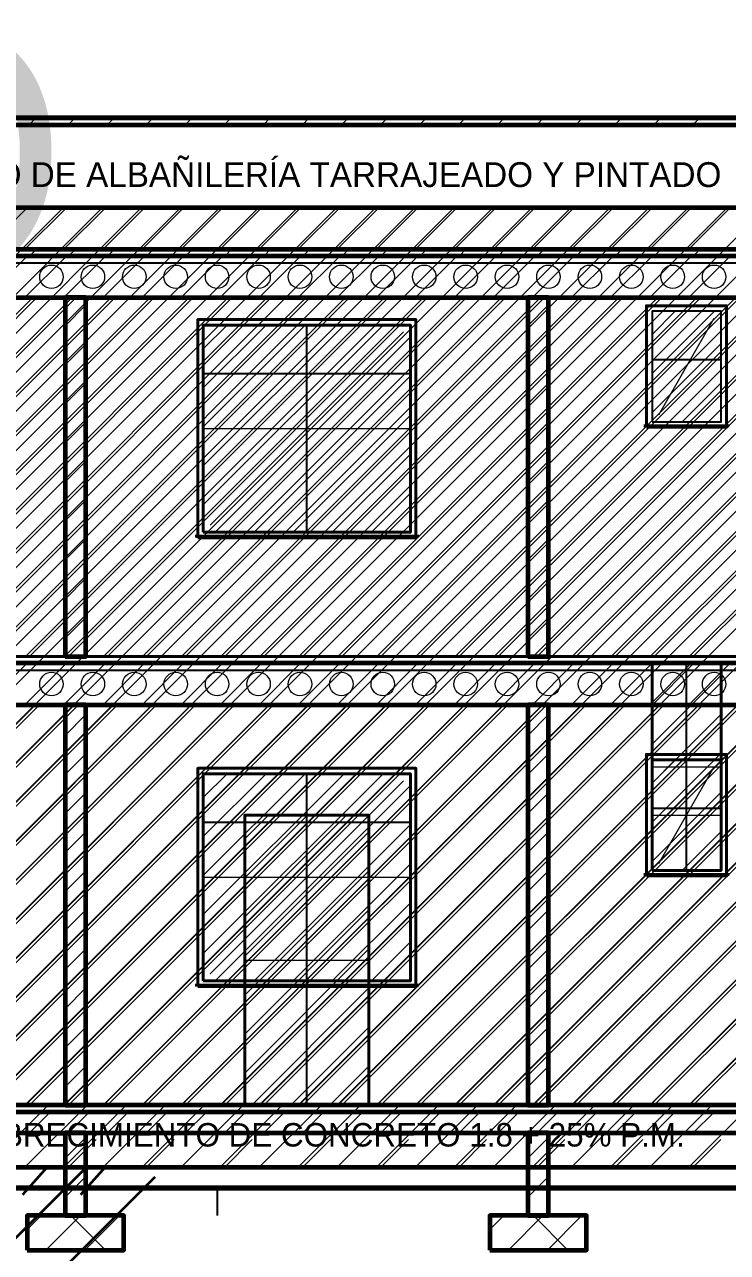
# Model space of a CAD drawing. Header units: metres. Extents: x -8 to 108, y -29 to 108.
# Drawn here: x 9.86 to 14.95, y -1.07 to 7.83 of the extents above; entities that cross this region are included whole.
import ezdxf
from ezdxf.enums import TextEntityAlignment as Align

# ---------------------------------------------------------------- set-up
doc = ezdxf.new("R2010")
doc.units = ezdxf.units.M
for name, color, linetype, lineweight in [('carpinteria', 7, 'CONTINUOUS', 25), ('fondo', 7, 'CONTINUOUS', 5), ('hatch', 7, 'CONTINUOUS', 9), ('hatch-2', 7, 'CONTINUOUS', 9), ('hormigon', 7, 'CONTINUOUS', 30), ('marco', 7, 'CONTINUOUS', 70), ('marco-fino', 7, 'CONTINUOUS', 25), ('marco-medio', 7, 'CONTINUOUS', 40), ('muro-corte', 7, 'CONTINUOUS', 60), ('muro-visto', 7, 'CONTINUOUS', 35), ('sombra', 7, 'CONTINUOUS', 5), ('tabique-fill', 7, 'CONTINUOUS', 30), ('terreno', 7, 'CONTINUOUS', 35), ('texto', 7, 'CONTINUOUS', 5), ('texto-suave', 7, 'CONTINUOUS', 5), ('vidrio', 7, 'CONTINUOUS', 18)]:
    doc.layers.add(name, color=color, linetype=linetype, lineweight=lineweight)

msp = doc.modelspace()

# ---------------------------------------------------------------- linework, layer by layer
at = {"layer": 'carpinteria'}
for p, q in [((11.17, 5.65), (12.63, 5.65)), ((11.9, 4.15), (11.9, 5.65)), ((11.9, 4.15), (11.9, 5.65)), ((11.9, 4.15), (11.9, 5.65)), ((14.4, 5.4), (14.9, 5.4)), ((14.4, 5.4), (14.9, 5.4)), ((11.15, 5.3), (12.65, 5.3)), ((11.15, 5.3), (12.65, 5.3)), ((11.17, 4.15), (12.63, 4.15)), ((14.42, 3.2), (14.88, 3.2)), ((14.65, 1.7), (14.65, 3.2)), ((14.42, 2.5), (14.88, 2.5)), ((14.65, 1.7), (14.65, 2.5)), ((11.17, 2.4), (12.63, 2.4)), ((11.9, 0.9), (11.9, 2.4)), ((11.9, 0.9), (11.9, 2.4)), ((11.9, 0.9), (11.9, 2.4)), ((14.4, 2.15), (14.9, 2.15)), ((14.4, 2.15), (14.9, 2.15)), ((11.15, 2.05), (12.65, 2.05)), ((11.15, 2.05), (12.65, 2.05)), ((11.47, 2.1), (12.33, 2.1)), ((11.47, 2.1), (12.33, 2.1)), ((11.9, 0), (11.9, 2.1)), ((11.9, 0), (11.9, 2.1)), ((14.42, 1.7), (14.88, 1.7)), ((14.42, 1.7), (14.88, 1.7)), ((11.17, 0.9), (12.63, 0.9)), ((11.47, 0), (12.33, 0)), ((11.47, 0), (12.33, 0))]:
    msp.add_line(p, q, dxfattribs=at)
for points in [[(14.4, 4.95), (14.9, 4.95), (14.9, 5.75), (14.4, 5.75)], [(14.4, 4.95), (14.9, 4.95), (14.9, 5.75), (14.4, 5.75)], [(11.15, 4.15), (12.65, 4.15), (12.65, 5.65), (11.15, 5.65)], [(11.15, 4.15), (12.65, 4.15), (12.65, 5.65), (11.15, 5.65)], [(14.4, 1.7), (14.9, 1.7), (14.9, 2.5), (14.4, 2.5)], [(14.4, 1.7), (14.9, 1.7), (14.9, 2.5), (14.4, 2.5)], [(11.15, 0.9), (12.65, 0.9), (12.65, 2.4), (11.15, 2.4)], [(11.15, 0.9), (12.65, 0.9), (12.65, 2.4), (11.15, 2.4)]]:
    msp.add_lwpolyline(points, close=True, dxfattribs=at)
at = {"layer": 'fondo'}
for points in [[(14.4, 4.95), (14.9, 4.95), (14.9, 5.75), (14.4, 5.75)], [(14.4, 4.95), (14.9, 4.95), (14.9, 5.75), (14.4, 5.75)], [(11.15, 4.15), (12.65, 4.15), (12.65, 5.65), (11.15, 5.65)], [(11.15, 4.15), (12.65, 4.15), (12.65, 5.65), (11.15, 5.65)], [(11.15, 4.15), (12.65, 4.15), (12.65, 5.65), (11.15, 5.65)], [(14.4, 1.7), (14.9, 1.7), (14.9, 3.2), (14.4, 3.2)], [(14.4, 1.7), (14.9, 1.7), (14.9, 2.5), (14.4, 2.5)], [(14.4, 1.7), (14.9, 1.7), (14.9, 2.5), (14.4, 2.5)], [(14.4, 1.7), (14.9, 1.7), (14.9, 2.5), (14.4, 2.5)], [(11.15, 0.9), (12.65, 0.9), (12.65, 2.4), (11.15, 2.4)], [(11.15, 0.9), (12.65, 0.9), (12.65, 2.4), (11.15, 2.4)], [(11.15, 0.9), (12.65, 0.9), (12.65, 2.4), (11.15, 2.4)], [(11.45, 0), (12.35, 0), (12.35, 2.1), (11.45, 2.1)], [(11.45, 0), (12.35, 0), (12.35, 2.1), (11.45, 2.1)]]:
    msp.add_lwpolyline(points, close=True, dxfattribs=at)
at = {"layer": 'hatch'}
for p, q in [((9.8879, 7.1), (9.9379, 7.15)), ((9.8879, 7.1), (9.9379, 7.15)), ((10.1707, 7.1), (10.2207, 7.15)), ((10.1707, 7.1), (10.2207, 7.15)), ((10.4535, 7.1), (10.5035, 7.15)), ((10.4535, 7.1), (10.5035, 7.15)), ((10.7364, 7.1), (10.7864, 7.15)), ((10.7364, 7.1), (10.7864, 7.15)), ((11.0192, 7.1), (11.0692, 7.15)), ((11.0192, 7.1), (11.0692, 7.15)), ((11.3021, 7.1), (11.3521, 7.15)), ((11.3021, 7.1), (11.3521, 7.15)), ((11.5849, 7.1), (11.6349, 7.15)), ((11.5849, 7.1), (11.6349, 7.15)), ((11.8678, 7.1), (11.9178, 7.15)), ((11.8678, 7.1), (11.9178, 7.15)), ((12.1506, 7.1), (12.2006, 7.15)), ((12.1506, 7.1), (12.2006, 7.15)), ((12.4334, 7.1), (12.4834, 7.15)), ((12.4334, 7.1), (12.4834, 7.15)), ((12.7163, 7.1), (12.7663, 7.15)), ((12.7163, 7.1), (12.7663, 7.15)), ((12.9991, 7.1), (13.0491, 7.15)), ((12.9991, 7.1), (13.0491, 7.15)), ((13.282, 7.1), (13.332, 7.15)), ((13.282, 7.1), (13.332, 7.15)), ((13.5648, 7.1), (13.6148, 7.15)), ((13.5648, 7.1), (13.6148, 7.15)), ((13.8477, 7.1), (13.8977, 7.15)), ((13.8477, 7.1), (13.8977, 7.15)), ((14.1305, 7.1), (14.1805, 7.15)), ((14.1305, 7.1), (14.1805, 7.15)), ((14.4133, 7.1), (14.4633, 7.15)), ((14.4133, 7.1), (14.4633, 7.15)), ((14.6962, 7.1), (14.7462, 7.15)), ((14.6962, 7.1), (14.7462, 7.15)), ((3.6353, 0), (10.1353, 6.5)), ((3.6353, 0), (10.1353, 6.5)), ((3.9182, 0), (10.4182, 6.5)), ((3.9182, 0), (10.4182, 6.5)), ((4.201, 0), (10.701, 6.5)), ((4.201, 0), (10.701, 6.5)), ((4.4839, 0), (10.9839, 6.5)), ((4.4839, 0), (10.9839, 6.5)), ((4.7667, 0), (11.2667, 6.5)), ((4.7667, 0), (11.2667, 6.5)), ((5.0495, 0), (11.5495, 6.5)), ((5.0495, 0), (11.5495, 6.5)), ((5.3324, 0), (11.8324, 6.5)), ((5.3324, 0), (11.8324, 6.5)), ((5.6152, 0), (12.1152, 6.5)), ((5.6152, 0), (12.1152, 6.5)), ((5.8981, 0), (12.3981, 6.5)), ((5.8981, 0), (12.3981, 6.5)), ((6.1809, 0), (12.6809, 6.5)), ((6.1809, 0), (12.6809, 6.5)), ((6.4638, 0), (12.9638, 6.5)), ((6.4638, 0), (12.9638, 6.5)), ((6.7466, 0), (13.2466, 6.5)), ((6.7466, 0), (13.2466, 6.5)), ((7.0294, 0), (13.5294, 6.5)), ((7.0294, 0), (13.5294, 6.5)), ((7.3123, 0), (13.8123, 6.5)), ((7.3123, 0), (13.8123, 6.5)), ((7.5951, 0), (14.0951, 6.5)), ((7.5951, 0), (14.0951, 6.5)), ((7.878, 0), (14.378, 6.5)), ((7.878, 0), (14.378, 6.5)), ((8.1608, 0), (14.6608, 6.5)), ((8.1608, 0), (14.6608, 6.5)), ((8.4437, 0), (14.9437, 6.5)), ((8.4437, 0), (14.9437, 6.5)), ((8.7265, 0), (15.2265, 6.5)), ((8.7265, 0), (15.2265, 6.5)), ((9.0093, 0), (15.5093, 6.5)), ((9.0093, 0), (15.5093, 6.5)), ((9.2922, 0), (15.7922, 6.5)), ((9.2922, 0), (15.7922, 6.5)), ((9.575, 0), (16.075, 6.5)), ((9.575, 6.2), (9.875, 6.5)), ((9.575, 0), (16.075, 6.5)), ((9.575, 6.2), (9.875, 6.5)), ((9.8579, 0), (16.3579, 6.5)), ((9.8579, 6.2), (10.1579, 6.5)), ((9.8579, 0), (16.3579, 6.5)), ((9.8579, 6.2), (10.1579, 6.5)), ((10.1407, 0), (16.6407, 6.5)), ((10.1407, 6.2), (10.4407, 6.5)), ((10.1407, 0), (16.6407, 6.5)), ((10.1407, 6.2), (10.4407, 6.5)), ((10.4235, 0), (16.9235, 6.5)), ((10.4235, 6.2), (10.7235, 6.5)), ((10.4235, 0), (16.9235, 6.5)), ((10.4235, 6.2), (10.7235, 6.5)), ((10.7064, 0), (17.2064, 6.5)), ((10.7064, 6.2), (11.0064, 6.5)), ((10.7064, 0), (17.2064, 6.5)), ((10.7064, 6.2), (11.0064, 6.5)), ((10.9892, 0), (17.4892, 6.5)), ((10.9892, 6.2), (11.2892, 6.5)), ((10.9892, 0), (17.4892, 6.5)), ((10.9892, 6.2), (11.2892, 6.5)), ((11.2721, 0), (17.7721, 6.5)), ((11.2721, 6.2), (11.5721, 6.5)), ((11.2721, 0), (17.7721, 6.5)), ((11.2721, 6.2), (11.5721, 6.5)), ((11.5549, 0), (18.0549, 6.5)), ((11.5549, 6.2), (11.8549, 6.5)), ((11.5549, 0), (18.0549, 6.5)), ((11.5549, 6.2), (11.8549, 6.5)), ((11.8378, 0), (18.3378, 6.5)), ((11.8378, 6.2), (12.1378, 6.5)), ((11.8378, 0), (18.3378, 6.5)), ((11.8378, 6.2), (12.1378, 6.5)), ((12.1206, 0), (18.6206, 6.5)), ((12.1206, 6.2), (12.4206, 6.5)), ((12.1206, 0), (18.6206, 6.5)), ((12.1206, 6.2), (12.4206, 6.5)), ((12.4034, 0), (18.9034, 6.5)), ((12.4034, 6.2), (12.7034, 6.5)), ((12.4034, 0), (18.9034, 6.5)), ((12.4034, 6.2), (12.7034, 6.5)), ((12.6863, 0), (19.1863, 6.5)), ((12.6863, 6.2), (12.9863, 6.5)), ((12.6863, 0), (19.1863, 6.5)), ((12.6863, 6.2), (12.9863, 6.5)), ((12.9691, 0), (19.4691, 6.5)), ((12.9691, 6.2), (13.2691, 6.5)), ((12.9691, 0), (19.4691, 6.5)), ((12.9691, 6.2), (13.2691, 6.5)), ((13.252, 0), (19.752, 6.5)), ((13.252, 6.2), (13.552, 6.5)), ((13.252, 0), (19.752, 6.5)), ((13.252, 6.2), (13.552, 6.5)), ((13.5348, 0), (20.0348, 6.5)), ((13.5348, 6.2), (13.8348, 6.5)), ((13.5348, 0), (20.0348, 6.5)), ((13.5348, 6.2), (13.8348, 6.5)), ((13.8177, 0), (20.3177, 6.5)), ((13.8177, 6.2), (14.1177, 6.5)), ((13.8177, 0), (20.3177, 6.5)), ((13.8177, 6.2), (14.1177, 6.5)), ((14.1005, 0), (20.6005, 6.5)), ((14.1005, 6.2), (14.4005, 6.5)), ((14.1005, 0), (20.6005, 6.5)), ((14.1005, 6.2), (14.4005, 6.5)), ((14.3833, 0), (20.8833, 6.5)), ((14.3833, 6.2), (14.6833, 6.5)), ((14.3833, 0), (20.8833, 6.5)), ((14.3833, 6.2), (14.6833, 6.5)), ((14.6662, 0), (21.1662, 6.5)), ((14.6662, 6.2), (14.9662, 6.5)), ((14.6662, 0), (21.1662, 6.5)), ((14.6662, 6.2), (14.9662, 6.5)), ((9.575, 5.85), (9.875, 6.15)), ((9.8579, 5.85), (10.1579, 6.15)), ((9.8907, 6.15), (9.9407, 6.2)), ((10.1407, 5.85), (10.4407, 6.15)), ((10.1735, 6.15), (10.2235, 6.2)), ((10.4235, 5.85), (10.7235, 6.15)), ((10.4564, 6.15), (10.5064, 6.2)), ((10.7064, 5.85), (11.0064, 6.15)), ((10.7392, 6.15), (10.7892, 6.2)), ((10.9892, 5.85), (11.2892, 6.15)), ((11.0221, 6.15), (11.0721, 6.2)), ((11.2721, 5.85), (11.5721, 6.15)), ((11.3049, 6.15), (11.3549, 6.2)), ((11.5549, 5.85), (11.8549, 6.15)), ((11.5878, 6.15), (11.6378, 6.2)), ((11.8378, 5.85), (12.1378, 6.15)), ((11.8706, 6.15), (11.9206, 6.2)), ((12.1206, 5.85), (12.4206, 6.15)), ((12.1534, 6.15), (12.2034, 6.2)), ((12.4034, 5.85), (12.7034, 6.15)), ((12.4363, 6.15), (12.4863, 6.2)), ((12.6863, 5.85), (12.9863, 6.15)), ((12.7191, 6.15), (12.7691, 6.2)), ((12.9691, 5.85), (13.2691, 6.15)), ((13.002, 6.15), (13.052, 6.2)), ((13.252, 5.85), (13.552, 6.15)), ((13.2848, 6.15), (13.3348, 6.2)), ((13.5348, 5.85), (13.8348, 6.15)), ((13.5677, 6.15), (13.6177, 6.2)), ((13.8177, 5.85), (14.1177, 6.15)), ((13.8505, 6.15), (13.9005, 6.2)), ((14.1005, 5.85), (14.4005, 6.15)), ((14.1333, 6.15), (14.1833, 6.2)), ((14.3833, 5.85), (14.6833, 6.15)), ((14.4162, 6.15), (14.4662, 6.2)), ((14.6662, 5.85), (14.9662, 6.15)), ((14.699, 6.15), (14.749, 6.2)), ((7.3162, 3.25), (9.9162, 5.85)), ((7.3451, 3.25), (9.9451, 5.85)), ((7.599, 3.25), (10.199, 5.85)), ((7.628, 3.25), (10.228, 5.85)), ((7.8819, 3.25), (10.4819, 5.85)), ((7.9108, 3.25), (10.5108, 5.85)), ((8.1647, 3.25), (10.7647, 5.85)), ((8.1937, 3.25), (10.7937, 5.85)), ((8.4476, 3.25), (11.0476, 5.85)), ((8.4765, 3.25), (11.0765, 5.85)), ((8.7304, 3.25), (11.3304, 5.85)), ((8.7593, 3.25), (11.3593, 5.85)), ((9.0132, 3.25), (11.6132, 5.85)), ((9.0422, 3.25), (11.6422, 5.85)), ((9.2961, 3.25), (11.8961, 5.85)), ((9.325, 3.25), (11.925, 5.85)), ((9.5789, 3.25), (12.1789, 5.85)), ((9.6079, 3.25), (12.2079, 5.85)), ((9.8618, 3.25), (12.4618, 5.85)), ((9.8907, 3.25), (12.4907, 5.85)), ((10.1446, 3.25), (12.7446, 5.85)), ((10.15, 5.6456), (10.3, 5.7956)), ((10.1735, 3.25), (12.7735, 5.85)), ((10.4275, 3.25), (13.0275, 5.85)), ((10.4564, 3.25), (13.0564, 5.85)), ((10.7103, 3.25), (13.3103, 5.85)), ((10.7392, 3.25), (13.3392, 5.85)), ((10.9931, 3.25), (13.5931, 5.85)), ((11.0221, 3.25), (13.6221, 5.85)), ((11.276, 3.25), (13.876, 5.85)), ((11.3049, 3.25), (13.9049, 5.85)), ((11.5588, 3.25), (14.1588, 5.85)), ((11.5878, 3.25), (14.1878, 5.85)), ((11.8417, 3.25), (14.4417, 5.85)), ((11.8706, 3.25), (14.4706, 5.85)), ((12.1245, 3.25), (14.7245, 5.85)), ((12.1534, 3.25), (14.7534, 5.85)), ((12.4074, 3.25), (15.0074, 5.85)), ((12.4363, 3.25), (15.0363, 5.85)), ((12.6902, 3.25), (15.2902, 5.85)), ((12.7191, 3.25), (15.3191, 5.85)), ((12.973, 3.25), (15.573, 5.85)), ((13.002, 3.25), (15.602, 5.85)), ((13.2559, 3.25), (15.8559, 5.85)), ((13.2848, 3.25), (15.8848, 5.85)), ((13.5, 5.6456), (13.65, 5.7956)), ((13.5387, 3.25), (16.1387, 5.85)), ((13.5677, 3.25), (16.1677, 5.85)), ((13.8216, 3.25), (16.4216, 5.85)), ((13.8505, 3.25), (16.4505, 5.85)), ((14.1044, 3.25), (16.65, 5.7956)), ((14.1333, 3.25), (16.7333, 5.85)), ((14.4162, 3.25), (17.0162, 5.85)), ((14.699, 3.25), (17.299, 5.85)), ((14.4, 5.2985), (14.8515, 5.75)), ((14.4, 5.5814), (14.5686, 5.75)), ((14.4, 5.2985), (14.8515, 5.75)), ((14.4, 5.5814), (14.5686, 5.75)), ((11.15, 4.3471), (12.4529, 5.65)), ((11.15, 4.6299), (12.1701, 5.65)), ((11.15, 4.9127), (11.8873, 5.65)), ((11.15, 5.1956), (11.6044, 5.65)), ((11.15, 5.4784), (11.3216, 5.65)), ((11.15, 4.3471), (12.4529, 5.65)), ((11.15, 4.6299), (12.1701, 5.65)), ((11.15, 4.9127), (11.8873, 5.65)), ((11.15, 5.1956), (11.6044, 5.65)), ((11.15, 5.4784), (11.3216, 5.65)), ((11.15, 4.3471), (12.4529, 5.65)), ((11.15, 4.6299), (12.1701, 5.65)), ((11.15, 4.9127), (11.8873, 5.65)), ((11.15, 5.1956), (11.6044, 5.65)), ((11.15, 5.4784), (11.3216, 5.65)), ((11.2358, 4.15), (12.65, 5.5642)), ((11.2358, 4.15), (12.65, 5.5642)), ((11.2358, 4.15), (12.65, 5.5642)), ((14.4, 5.0157), (14.9, 5.5157)), ((14.4, 5.0157), (14.9, 5.5157)), ((10.15, 5.3627), (10.3, 5.5127)), ((13.5, 5.3627), (13.65, 5.5127)), ((14.3873, 3.25), (16.65, 5.5127)), ((11.5186, 4.15), (12.65, 5.2814)), ((11.5186, 4.15), (12.65, 5.2814)), ((11.5186, 4.15), (12.65, 5.2814)), ((10.15, 5.0799), (10.3, 5.2299)), ((13.5, 5.0799), (13.65, 5.2299)), ((14.6172, 4.95), (14.9, 5.2328)), ((14.6172, 4.95), (14.9, 5.2328)), ((14.6701, 3.25), (16.65, 5.2299)), ((11.8015, 4.15), (12.65, 4.9985)), ((11.8015, 4.15), (12.65, 4.9985)), ((11.8015, 4.15), (12.65, 4.9985)), ((10.15, 4.7971), (10.3, 4.9471)), ((13.5, 4.7971), (13.65, 4.9471)), ((12.0843, 4.15), (12.65, 4.7157)), ((12.0843, 4.15), (12.65, 4.7157)), ((12.0843, 4.15), (12.65, 4.7157)), ((10.15, 4.5142), (10.3, 4.6642)), ((13.5, 4.5142), (13.65, 4.6642)), ((10.15, 4.2314), (10.3, 4.3814)), ((12.3672, 4.15), (12.65, 4.4328)), ((12.3672, 4.15), (12.65, 4.4328)), ((12.3672, 4.15), (12.65, 4.4328)), ((13.5, 4.2314), (13.65, 4.3814)), ((10.15, 3.9485), (10.3, 4.0985)), ((13.5, 3.9485), (13.65, 4.0985)), ((10.15, 3.6657), (10.3, 3.8157)), ((13.5, 3.6657), (13.65, 3.8157)), ((10.15, 3.3828), (10.3, 3.5328)), ((13.5, 3.3828), (13.65, 3.5328)), ((9.575, 2.9), (9.875, 3.2)), ((9.8579, 2.9), (10.1579, 3.2)), ((10.1407, 2.9), (10.4407, 3.2)), ((10.4235, 2.9), (10.7235, 3.2)), ((10.7064, 2.9), (11.0064, 3.2)), ((10.9892, 2.9), (11.2892, 3.2)), ((11.2721, 2.9), (11.5721, 3.2)), ((11.5549, 2.9), (11.8549, 3.2)), ((11.8378, 2.9), (12.1378, 3.2)), ((12.1206, 2.9), (12.4206, 3.2)), ((12.4034, 2.9), (12.7034, 3.2)), ((12.6863, 2.9), (12.9863, 3.2)), ((12.9691, 2.9), (13.2691, 3.2)), ((13.252, 2.9), (13.552, 3.2)), ((13.5348, 2.9), (13.8348, 3.2)), ((13.8177, 2.9), (14.1177, 3.2)), ((14.1005, 2.9), (14.4005, 3.2)), ((14.3833, 2.9), (14.6833, 3.2)), ((14.4, 2.8971), (14.7029, 3.2)), ((14.4, 3.1799), (14.4201, 3.2)), ((14.4, 2.6142), (14.9, 3.1142)), ((14.6662, 2.9), (14.9662, 3.2)), ((7.0333, 0), (9.9333, 2.9)), ((7.0623, 0), (9.9623, 2.9)), ((7.3162, 0), (10.2162, 2.9)), ((7.3451, 0), (10.2451, 2.9)), ((7.599, 0), (10.499, 2.9)), ((7.628, 0), (10.528, 2.9)), ((7.8819, 0), (10.7819, 2.9)), ((7.9108, 0), (10.8108, 2.9)), ((8.1647, 0), (11.0647, 2.9)), ((8.1937, 0), (11.0937, 2.9)), ((8.4476, 0), (11.3476, 2.9)), ((8.4765, 0), (11.3765, 2.9)), ((8.7304, 0), (11.6304, 2.9)), ((8.7593, 0), (11.6593, 2.9)), ((9.0132, 0), (11.9132, 2.9)), ((9.0422, 0), (11.9422, 2.9)), ((9.2961, 0), (12.1961, 2.9)), ((9.325, 0), (12.225, 2.9)), ((9.5789, 0), (12.4789, 2.9)), ((9.6079, 0), (12.5079, 2.9)), ((9.8618, 0), (12.7618, 2.9)), ((9.8907, 0), (12.7907, 2.9)), ((10.1446, 0), (13.0446, 2.9)), ((10.1735, 0), (13.0735, 2.9)), ((10.4275, 0), (13.3275, 2.9)), ((10.4564, 0), (13.3564, 2.9)), ((10.7103, 0), (13.6103, 2.9)), ((10.7392, 0), (13.6392, 2.9)), ((10.9931, 0), (13.8931, 2.9)), ((11.0221, 0), (13.9221, 2.9)), ((11.276, 0), (14.176, 2.9)), ((11.3049, 0), (14.2049, 2.9)), ((11.5588, 0), (14.4588, 2.9)), ((11.5878, 0), (14.4878, 2.9)), ((11.8417, 0), (14.7417, 2.9)), ((11.8706, 0), (14.7706, 2.9)), ((12.1245, 0), (15.0245, 2.9)), ((12.1534, 0), (15.0534, 2.9)), ((12.4074, 0), (15.3074, 2.9)), ((12.4363, 0), (15.3363, 2.9)), ((12.6902, 0), (15.5902, 2.9)), ((12.7191, 0), (15.6191, 2.9)), ((12.973, 0), (15.873, 2.9)), ((13.002, 0), (15.902, 2.9)), ((13.2559, 0), (16.1559, 2.9)), ((13.2848, 0), (16.1848, 2.9)), ((13.5387, 0), (16.4387, 2.9)), ((13.5677, 0), (16.4677, 2.9)), ((13.8505, 0), (16.7505, 2.9)), ((14.1333, 0), (17.0333, 2.9)), ((14.4162, 0), (17.3162, 2.9)), ((14.699, 0), (17.599, 2.9)), ((10.15, 2.6784), (10.3, 2.8284)), ((13.5, 2.6784), (13.65, 2.8284)), ((13.8216, 0), (16.65, 2.8284)), ((14.4, 2.3314), (14.9, 2.8314)), ((10.15, 2.3956), (10.3, 2.5456)), ((13.5, 2.3956), (13.65, 2.5456)), ((14.1044, 0), (16.65, 2.5456)), ((14.4, 2.0485), (14.9, 2.5485)), ((14.4, 2.0485), (14.8515, 2.5)), ((14.4, 2.3314), (14.5686, 2.5)), ((14.4, 2.0485), (14.8515, 2.5)), ((14.4, 2.3314), (14.5686, 2.5)), ((14.4, 2.0485), (14.8515, 2.5)), ((14.4, 2.3314), (14.5686, 2.5)), ((11.15, 1.0971), (12.4529, 2.4)), ((11.15, 1.3799), (12.1701, 2.4)), ((11.15, 1.6627), (11.8873, 2.4)), ((11.15, 1.9456), (11.6044, 2.4)), ((11.15, 2.2284), (11.3216, 2.4)), ((11.15, 1.0971), (12.4529, 2.4)), ((11.15, 1.3799), (12.1701, 2.4)), ((11.15, 1.6627), (11.8873, 2.4)), ((11.15, 1.9456), (11.6044, 2.4)), ((11.15, 2.2284), (11.3216, 2.4)), ((11.15, 1.0971), (12.4529, 2.4)), ((11.15, 1.3799), (12.1701, 2.4)), ((11.15, 1.6627), (11.8873, 2.4)), ((11.15, 1.9456), (11.6044, 2.4)), ((11.15, 2.2284), (11.3216, 2.4)), ((11.2358, 0.9), (12.65, 2.3142)), ((11.2358, 0.9), (12.65, 2.3142)), ((11.2358, 0.9), (12.65, 2.3142)), ((10.15, 2.1127), (10.3, 2.2627)), ((13.5, 2.1127), (13.65, 2.2627)), ((14.3873, 0), (16.65, 2.2627)), ((14.4, 1.7657), (14.9, 2.2657)), ((14.4, 1.7657), (14.9, 2.2657)), ((14.4, 1.7657), (14.9, 2.2657)), ((14.4, 1.7657), (14.9, 2.2657)), ((11.45, 1.3627), (12.1873, 2.1)), ((11.45, 1.6456), (11.9044, 2.1)), ((11.45, 1.9284), (11.6216, 2.1)), ((11.45, 1.3627), (12.1873, 2.1)), ((11.45, 1.6456), (11.9044, 2.1)), ((11.45, 1.9284), (11.6216, 2.1)), ((10.15, 1.8299), (10.3, 1.9799)), ((11.45, 1.0799), (12.35, 1.9799)), ((11.45, 1.0799), (12.35, 1.9799)), ((11.5186, 0.9), (12.65, 2.0314)), ((11.5186, 0.9), (12.65, 2.0314)), ((11.5186, 0.9), (12.65, 2.0314)), ((13.5, 1.8299), (13.65, 1.9799)), ((14.6172, 1.7), (14.9, 1.9828)), ((14.6172, 1.7), (14.9, 1.9828)), ((14.6172, 1.7), (14.9, 1.9828)), ((14.6172, 1.7), (14.9, 1.9828)), ((14.6701, 0), (16.65, 1.9799)), ((10.15, 1.5471), (10.3, 1.6971)), ((11.45, 0.7971), (12.35, 1.6971)), ((11.45, 0.7971), (12.35, 1.6971)), ((11.8015, 0.9), (12.65, 1.7485)), ((11.8015, 0.9), (12.65, 1.7485)), ((11.8015, 0.9), (12.65, 1.7485)), ((13.5, 1.5471), (13.65, 1.6971)), ((12.0843, 0.9), (12.65, 1.4657)), ((12.0843, 0.9), (12.65, 1.4657)), ((12.0843, 0.9), (12.65, 1.4657)), ((10.15, 1.2642), (10.3, 1.4142)), ((11.45, 0.5142), (12.35, 1.4142)), ((11.45, 0.5142), (12.35, 1.4142)), ((13.5, 1.2642), (13.65, 1.4142)), ((12.3672, 0.9), (12.65, 1.1828)), ((12.3672, 0.9), (12.65, 1.1828)), ((12.3672, 0.9), (12.65, 1.1828)), ((10.15, 0.9814), (10.3, 1.1314)), ((11.45, 0.2314), (12.35, 1.1314)), ((11.45, 0.2314), (12.35, 1.1314)), ((13.5, 0.9814), (13.65, 1.1314)), ((10.15, 0.6985), (10.3, 0.8485)), ((11.5015, 0), (12.35, 0.8485)), ((11.5015, 0), (12.35, 0.8485)), ((13.5, 0.6985), (13.65, 0.8485)), ((10.15, 0.4157), (10.3, 0.5657)), ((11.7843, 0), (12.35, 0.5657)), ((11.7843, 0), (12.35, 0.5657)), ((13.5, 0.4157), (13.65, 0.5657)), ((10.15, 0.1328), (10.3, 0.2828)), ((12.0672, 0), (12.35, 0.2828)), ((12.0672, 0), (12.35, 0.2828)), ((13.5, 0.1328), (13.65, 0.2828)), ((9.8579, -0.45), (10.3079, 0)), ((9.8579, -0.45), (10.3079, 0)), ((10.4235, -0.45), (10.8735, 0)), ((10.4235, -0.45), (10.8735, 0)), ((10.7064, -0.45), (11.1564, 0)), ((10.7064, -0.45), (11.1564, 0)), ((10.9892, -0.45), (11.4392, 0)), ((10.9892, -0.45), (11.4392, 0)), ((11.2721, -0.45), (11.7221, 0)), ((11.2721, -0.45), (11.7221, 0)), ((11.5549, -0.45), (12.0049, 0)), ((11.5549, -0.45), (12.0049, 0)), ((11.8378, -0.45), (12.2878, 0)), ((11.8378, -0.45), (12.2878, 0)), ((12.1206, -0.45), (12.5706, 0)), ((12.1206, -0.45), (12.5706, 0)), ((12.4034, -0.45), (12.8534, 0)), ((12.4034, -0.45), (12.8534, 0)), ((12.6863, -0.45), (13.1363, 0)), ((12.6863, -0.45), (13.1363, 0)), ((12.9691, -0.45), (13.4191, 0)), ((12.9691, -0.45), (13.4191, 0)), ((13.252, -0.45), (13.702, 0)), ((13.252, -0.45), (13.702, 0)), ((13.5348, -0.45), (13.9848, 0)), ((13.5348, -0.45), (13.9848, 0)), ((13.8177, -0.45), (14.2677, 0)), ((13.8177, -0.45), (14.2677, 0)), ((14.1005, -0.45), (14.5505, 0)), ((14.1005, -0.45), (14.5505, 0)), ((14.3833, -0.45), (14.8333, 0)), ((14.3833, -0.45), (14.8333, 0)), ((14.6662, -0.45), (15.1162, 0)), ((14.6662, -0.45), (15.1162, 0)), ((9.575, -0.45), (10.025, 0)), ((9.575, -0.45), (10.025, 0)), ((9.8907, -0.2), (10.0407, -0.05)), ((10.1407, -0.45), (10.5907, 0)), ((10.1407, -0.45), (10.5907, 0)), ((10.1735, -0.2), (10.3235, -0.05)), ((10.4564, -0.2), (10.6064, -0.05)), ((10.7392, -0.2), (10.8892, -0.05)), ((11.0221, -0.2), (11.1721, -0.05)), ((11.3049, -0.2), (11.4549, -0.05)), ((11.5878, -0.2), (11.7378, -0.05)), ((11.8706, -0.2), (12.0206, -0.05)), ((12.1534, -0.2), (12.3034, -0.05)), ((12.4363, -0.2), (12.5863, -0.05)), ((12.7191, -0.2), (12.8691, -0.05)), ((13.002, -0.2), (13.152, -0.05)), ((13.2848, -0.2), (13.4348, -0.05)), ((13.5677, -0.2), (13.7177, -0.05)), ((13.8505, -0.2), (14.0005, -0.05)), ((14.1333, -0.2), (14.2833, -0.05)), ((14.4162, -0.2), (14.5662, -0.05)), ((14.699, -0.2), (14.849, -0.05)), ((10.15, -0.3843), (10.3, -0.2343)), ((10.1735, -0.45), (10.3735, -0.25)), ((10.7392, -0.45), (10.9392, -0.25)), ((11.3049, -0.45), (11.5049, -0.25)), ((11.8706, -0.45), (12.0706, -0.25)), ((12.4363, -0.45), (12.6363, -0.25)), ((13.002, -0.45), (13.202, -0.25)), ((13.5, -0.3843), (13.65, -0.2343)), ((13.5677, -0.45), (13.7677, -0.25)), ((14.1333, -0.45), (14.3333, -0.25)), ((14.699, -0.45), (14.899, -0.25)), ((10.15, -0.6672), (10.3, -0.5172)), ((13.5, -0.6672), (13.65, -0.5172)), ((9.875, -0.9015), (9.9765, -0.8)), ((10.0093, -1.05), (10.2593, -0.8)), ((10.1907, -0.8), (10.4407, -1.05)), ((10.2922, -1.05), (10.5422, -0.8)), ((13.225, -0.9015), (13.3265, -0.8)), ((13.3593, -1.05), (13.6093, -0.8)), ((13.5407, -0.8), (13.7907, -1.05)), ((13.6422, -1.05), (13.8922, -0.8))]:
    msp.add_line(p, q, dxfattribs=at)
at = {"layer": 'hatch-2'}
for centre in [(10.05, 6), (10.35, 6), (10.65, 6), (10.95, 6), (11.25, 6), (11.55, 6), (11.85, 6), (12.15, 6), (12.45, 6), (12.75, 6), (13.05, 6), (13.35, 6), (13.65, 6), (13.95, 6), (14.25, 6), (14.55, 6), (14.85, 6), (10.05, 3.05), (10.35, 3.05), (10.65, 3.05), (10.95, 3.05), (11.25, 3.05), (11.55, 3.05), (11.85, 3.05), (12.15, 3.05), (12.45, 3.05), (12.75, 3.05), (13.05, 3.05), (13.35, 3.05), (13.65, 3.05), (13.95, 3.05), (14.25, 3.05), (14.55, 3.05), (14.85, 3.05)]:
    msp.add_circle(centre, 0.085, dxfattribs=at)
at = {"layer": 'hormigon'}
for points in [[(-0.03, 7.1), (24.03, 7.1), (24.03, 7.15), (-0.03, 7.15)], [(-0.03, 7.1), (24.03, 7.1), (24.03, 7.15), (-0.03, 7.15)], [(0, 6.2), (24, 6.2), (24, 6.5), (0, 6.5)], [(0, 6.2), (24, 6.2), (24, 6.5), (0, 6.5)], [(0, 5.85), (24, 5.85), (24, 6.15), (0, 6.15)], [(0.25, 6.15), (23.75, 6.15), (23.75, 6.2), (0.25, 6.2)], [(0, 2.9), (24, 2.9), (24, 3.2), (0, 3.2)], [(0, -0.45), (24, -0.45), (24, 0), (0, 0)], [(0, -0.45), (24, -0.45), (24, 0), (0, 0)], [(0.25, -0.2), (23.75, -0.2), (23.75, -0.05), (0.25, -0.05)], [(10.15, -0.8), (10.3, -0.8), (10.3, -0.2), (10.15, -0.2)], [(13.5, -0.8), (13.65, -0.8), (13.65, -0.2), (13.5, -0.2)], [(9.875, -1.05), (10.575, -1.05), (10.575, -0.8), (9.875, -0.8)], [(13.225, -1.05), (13.925, -1.05), (13.925, -0.8), (13.225, -0.8)]]:
    msp.add_lwpolyline(points, close=True, dxfattribs=at)
at = {"layer": 'marco'}
msp.add_line((1.25, -0.6), (41.45, -0.6), dxfattribs=at)
at = {"layer": 'marco-fino'}
for p, q in [((0, 6.2), (24, 6.2)), ((0, 6.2), (24, 6.2)), ((0, 6.1), (24, 6.1)), ((0, 3.2), (24, 3.2)), ((0, 3.2), (24, 3.2)), ((0, 3.15), (24, 3.15)), ((11.25, -0.6), (11.25, -0.8))]:
    msp.add_line(p, q, dxfattribs=at)
for points in [[(0.25, 3.25), (16.65, 3.25), (16.65, 5.85), (0.25, 5.85)], [(0.25, 3.25), (23.75, 3.25), (23.75, 5.85), (0.25, 5.85)], [(0.25, 0), (16.65, 0), (16.65, 2.9), (0.25, 2.9)], [(0.25, 0), (23.75, 0), (23.75, 2.9), (0.25, 2.9)]]:
    msp.add_lwpolyline(points, close=True, dxfattribs=at)
at = {"layer": 'marco-medio'}
for p, q in [((14.34, 4.92), (14.96, 4.92)), ((14.34, 4.92), (14.96, 4.92)), ((11.09, 4.12), (12.71, 4.12)), ((11.09, 4.12), (12.71, 4.12)), ((0.25, 3.25), (23.75, 3.25)), ((14.34, 1.67), (14.96, 1.67)), ((14.34, 1.67), (14.96, 1.67)), ((11.09, 0.87), (12.71, 0.87)), ((11.09, 0.87), (12.71, 0.87)), ((0, 0), (24, 0)), ((0, 0), (24, 0)), ((0.25, 0), (23.75, 0))]:
    msp.add_line(p, q, dxfattribs=at)
for points in [[(14.36, 4.91), (14.94, 4.91), (14.94, 5.79), (14.36, 5.79)], [(14.36, 4.91), (14.94, 4.91), (14.94, 5.79), (14.36, 5.79)], [(11.11, 4.11), (12.69, 4.11), (12.69, 5.69), (11.11, 5.69)], [(11.11, 4.11), (12.69, 4.11), (12.69, 5.69), (11.11, 5.69)], [(11.15, 4.15), (12.65, 4.15), (12.65, 5.65), (11.15, 5.65)], [(14.4, 1.7), (14.9, 1.7), (14.9, 3.2), (14.4, 3.2)], [(14.36, 1.66), (14.94, 1.66), (14.94, 2.54), (14.36, 2.54)], [(14.36, 1.66), (14.94, 1.66), (14.94, 2.54), (14.36, 2.54)], [(14.4, 1.7), (14.9, 1.7), (14.9, 2.5), (14.4, 2.5)], [(11.11, 0.86), (12.69, 0.86), (12.69, 2.44), (11.11, 2.44)], [(11.11, 0.86), (12.69, 0.86), (12.69, 2.44), (11.11, 2.44)], [(11.15, 0.9), (12.65, 0.9), (12.65, 2.4), (11.15, 2.4)], [(11.45, 0), (12.35, 0), (12.35, 2.1), (11.45, 2.1)], [(11.45, 0), (12.35, 0), (12.35, 2.1), (11.45, 2.1)]]:
    msp.add_lwpolyline(points, close=True, dxfattribs=at)
at = {"layer": 'muro-corte'}
msp.add_line((0, 7.15), (24, 7.15), dxfattribs=at)
msp.add_line((0, 7.15), (24, 7.15), dxfattribs=at)
for points in [[(-0.03, 7.1), (24.03, 7.1), (24.03, 7.15), (-0.03, 7.15)], [(-0.03, 7.1), (24.03, 7.1), (24.03, 7.15), (-0.03, 7.15)], [(0, 6.2), (24, 6.2), (24, 6.5), (0, 6.5)], [(0, 6.2), (24, 6.2), (24, 6.5), (0, 6.5)], [(0, 5.85), (24, 5.85), (24, 6.15), (0, 6.15)], [(10.15, 3.25), (10.3, 3.25), (10.3, 5.85), (10.15, 5.85)], [(13.5, 3.25), (13.65, 3.25), (13.65, 5.85), (13.5, 5.85)], [(0, 2.9), (24, 2.9), (24, 3.2), (0, 3.2)], [(10.15, 0), (10.3, 0), (10.3, 2.9), (10.15, 2.9)], [(13.5, 0), (13.65, 0), (13.65, 2.9), (13.5, 2.9)], [(0, -0.45), (24, -0.45), (24, 0), (0, 0)], [(0, -0.45), (24, -0.45), (24, 0), (0, 0)], [(0.25, -0.2), (23.75, -0.2), (23.75, -0.05), (0.25, -0.05)], [(10.15, -0.8), (10.3, -0.8), (10.3, -0.2), (10.15, -0.2)], [(13.5, -0.8), (13.65, -0.8), (13.65, -0.2), (13.5, -0.2)], [(9.875, -1.05), (10.575, -1.05), (10.575, -0.8), (9.875, -0.8)], [(13.225, -1.05), (13.925, -1.05), (13.925, -0.8), (13.225, -0.8)]]:
    msp.add_lwpolyline(points, close=True, dxfattribs=at)
at = {"layer": 'muro-visto'}
msp.add_lwpolyline([(0, 0), (24, 0), (24, 6.5), (0, 6.5)], close=True, dxfattribs=at)
msp.add_lwpolyline([(0, 0), (24, 0), (24, 6.5), (0, 6.5)], close=True, dxfattribs=at)
at = {"layer": 'sombra'}
for points in [[(0, 0), (24, 0), (24, 6.5), (0, 6.5)], [(0, 0), (24, 0), (24, 6.5), (0, 6.5)], [(0.25, 3.25), (16.65, 3.25), (16.65, 5.85), (0.25, 5.85)], [(0.25, 3.25), (23.75, 3.25), (23.75, 5.85), (0.25, 5.85)], [(0.25, 0), (16.65, 0), (16.65, 2.9), (0.25, 2.9)], [(0.25, 0), (23.75, 0), (23.75, 2.9), (0.25, 2.9)]]:
    msp.add_lwpolyline(points, close=True, dxfattribs=at)
at = {"layer": 'tabique-fill'}
for points in [[(10.15, 3.25), (10.3, 3.25), (10.3, 5.85), (10.15, 5.85)], [(13.5, 3.25), (13.65, 3.25), (13.65, 5.85), (13.5, 5.85)], [(10.15, 0), (10.3, 0), (10.3, 2.9), (10.15, 2.9)], [(13.5, 0), (13.65, 0), (13.65, 2.9), (13.5, 2.9)]]:
    msp.add_lwpolyline(points, close=True, dxfattribs=at)
at = {"layer": 'terreno'}
for p, q in [((9.6, -0.45), (10.8, -0.45)), ((9.6, -1.1529), (10.3029, -0.45)), ((9.6686, -1.65), (10.8, -0.5186)), ((10.02, -0.45), (9.84, -0.65)), ((10.44, -0.45), (10.26, -0.65))]:
    msp.add_line(p, q, dxfattribs=at)
at = {"layer": 'vidrio'}
for p, q in [((14.45, 5), (14.85, 5.7)), ((14.45, 5), (14.85, 5.7)), ((11.2, 4.2), (12.6, 5.6)), ((11.2, 4.2), (12.6, 5.6)), ((11.15, 4.9), (12.65, 4.9)), ((14.4, 2.45), (14.9, 2.45)), ((14.45, 1.75), (14.85, 2.45)), ((14.45, 1.75), (14.85, 2.45)), ((11.2, 0.95), (12.6, 2.35)), ((11.2, 0.95), (12.6, 2.35)), ((14.4, 2.1), (14.9, 2.1)), ((11.15, 1.65), (12.65, 1.65)), ((11.45, 1.05), (12.35, 1.05)), ((11.45, 1.05), (12.35, 1.05))]:
    msp.add_line(p, q, dxfattribs=at)

# ---------------------------------------------------------------- texts
at = {"layer": 'texto'}
msp.add_text('ACCESO', height=1.8, dxfattribs=at).set_placement((0, 6))
at = {"layer": 'texto-suave'}
for s, height, p in [('MURO DE ALBAÑILERÍA TARRAJEADO Y PINTADO', 0.18, (12, 6.65)), ('MURO DE ALBAÑILERÍA TARRAJEADO Y PINTADO', 0.18, (12, 6.65)), ('SOBRECIMIENTO DE CONCRETO 1:8 + 25% P.M.', 0.17, (12, -0.3)), ('SOBRECIMIENTO DE CONCRETO 1:8 + 25% P.M.', 0.17, (12, -0.3))]:
    msp.add_text(s, height=height, dxfattribs=at).set_placement(p, align=Align.CENTER)

doc.saveas('drawing.dxf')
